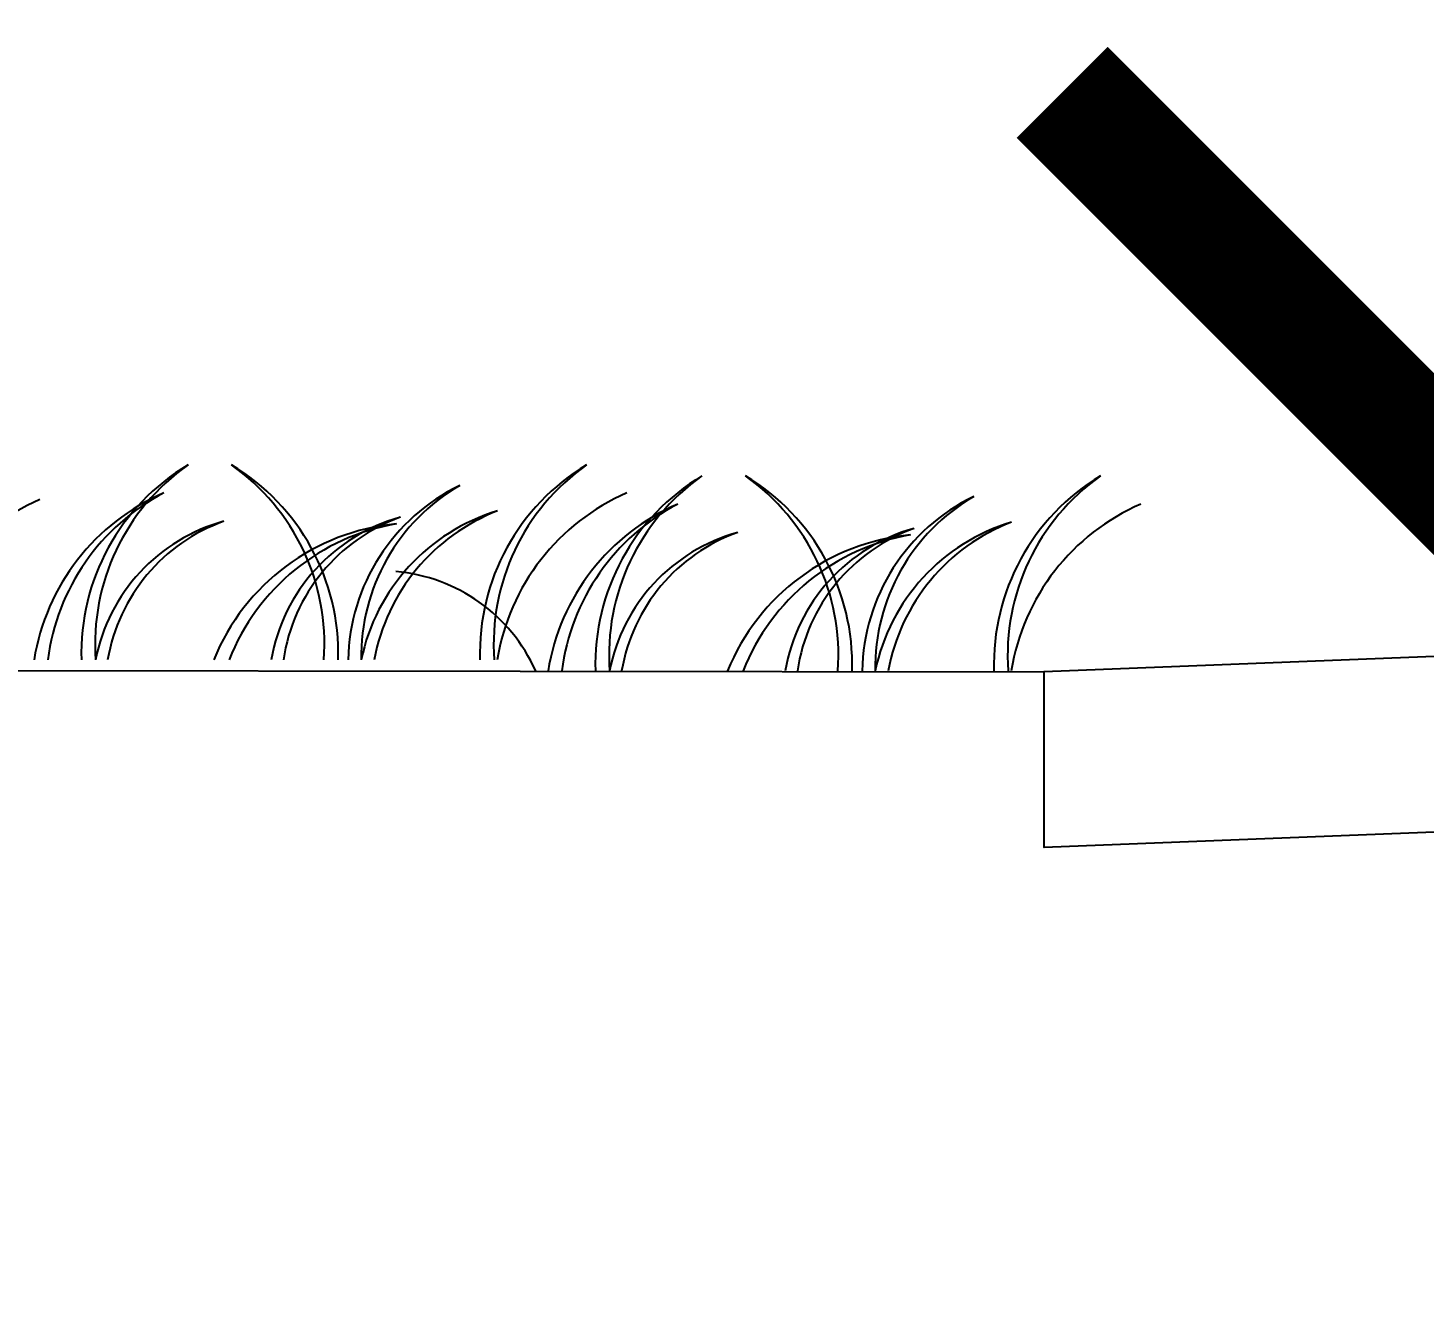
# Model space of a CAD drawing. Header units: millimetres. Extents: x 3633 to 4629, y 3430 to 3787.
# Drawn here: x 4081.99 to 4089.96, y 3707.36 to 3714.66 of the extents above; entities that cross this region are included whole.
import ezdxf

# ---------------------------------------------------------------- set-up
doc = ezdxf.new("R2010")
doc.units = ezdxf.units.MM
doc.layers.add('det1', color=7, linetype='Continuous', true_color=0x000000)
doc.layers.add('tx1', color=179, linetype='Continuous', lineweight=25)
doc.styles.add('СПДС', font='isocpeur.ttf')
doc.dimstyles.new('СПДС', dxfattribs={"dimtxt": 1.25, "dimasz": 0.75, "dimexe": 0.3, "dimexo": 0.2, "dimgap": 0.3, "dimtad": 1, "dimrnd": 0.05, "dimzin": 1, "dimtxsty": 'СПДС', "dimblk": 'ARCHTICK', "dimcen": 0.6, "dimclrd": 7, "dimclre": 7, "dimclrt": 7, "dimazin": 0, "dimtfac": 1, "dimtmove": 1, "dimatfit": 3, "dimldrblk": 'OBLIQUE', "dimfxl": 1, "dimlwd": -1, "dimlwe": -1, "dimarcsym": 0})

# ---------------------------------------------------------------- blocks, each defined once
blk = doc.blocks.new('_ArchTick')
at = {"color": 0, "linetype": 'ByBlock', "const_width": 0.15}
blk.add_lwpolyline([(-0.5, -0.5), (0.5, 0.5)], dxfattribs=at)
blk = doc.blocks.new('*D228')
at = {"color": 7, "transparency": 16777216}
for p, q in [((4108.7894, 3710.588), (4108.7894, 3693.1584)), ((4087.8074, 3698.6176), (4087.8074, 3693.1584)), ((4087.8074, 3693.7584), (4108.7894, 3693.7584))]:
    blk.add_line(p, q, dxfattribs=at)
at = {"layer": 'Defpoints', "color": 0, "transparency": 16777216}
for p in [(4108.7894, 3710.988), (4087.8074, 3699.0176), (4108.7894, 3693.7584)]:
    blk.add_point(p, dxfattribs=at)
at = {"color": 7, "transparency": 16777216, "xscale": 1.5, "yscale": 1.5, "zscale": 1.5, "rotation": 180}
blk.add_blockref('_ArchTick', (4087.8074, 3693.7584), dxfattribs=at)
at = {"color": 7, "transparency": 16777216, "xscale": 1.5, "yscale": 1.5, "zscale": 1.5}
blk.add_blockref('_ArchTick', (4108.7894, 3693.7584), dxfattribs=at)
at = {"color": 7, "transparency": 16777216, "insert": (4098.2984, 3695.8584), "char_height": 2.5, "attachment_point": 5, "style": 'СПДС'}
blk.add_mtext('4,20', dxfattribs=at)
blk = doc.blocks.new('_Oblique')
at = {"color": 0, "linetype": 'ByBlock', "lineweight": -2}
blk.add_line((-0.5, -0.5), (0.5, 0.5), dxfattribs=at)
blk = doc.blocks.new('*U81')
at = {"layer": 'det1', "ltscale": 0.5}
blk.add_lwpolyline([(1209.7, 47.6), (1209.7, -152.4), (-2985.1, -317.4), (-2985.1, -116.3), (1209.7, 48.4)], dxfattribs=at)

msp = doc.modelspace()

# ---------------------------------------------------------------- linework, layer by layer
at = {"color": 0}
msp.add_line((4067.6429, 3711.0184), (4087.7894, 3710.9875), dxfattribs=at)
for centre, radius, start, end in [((4083.5466, 3711.0946), 1.2532, 120.91532, 181.7436), ((4083.6251, 3711.1457), 1.2532, 125.19754, 184.08204), ((4082.5072, 3711.0946), 1.2532, 358.2564, 59.08468), ((4082.4288, 3711.1457), 1.2532, 355.91796, 54.80246), ((4085.8224, 3711.0946), 1.2532, 120.91532, 181.7436), ((4085.9009, 3711.1457), 1.2532, 125.19754, 184.08204), ((4086.4812, 3711.0312), 1.2532, 120.91532, 181.7436), ((4086.5597, 3711.0823), 1.2532, 125.19754, 184.08204), ((4085.4418, 3711.0312), 1.2532, 358.2564, 59.08468), ((4085.3633, 3711.0823), 1.2532, 355.91796, 54.80246), ((4088.757, 3711.0312), 1.2532, 120.91532, 181.7436), ((4088.8355, 3711.0823), 1.2532, 125.19754, 184.08204), ((4083.2615, 3710.8589), 1.2532, 113.37164, 170.93), ((4083.346, 3710.8993), 1.2532, 117.65386, 172.79282), ((4084.9447, 3711.036), 1.1279, 115.70682, 178.95931), ((4085.0192, 3711.0754), 1.1279, 119.98904, 180.95928), ((4085.9062, 3710.8589), 1.2532, 113.37164, 170.93), ((4082.5542, 3710.8208), 1.2532, 113.37164, 170.93), ((4086.1961, 3710.7955), 1.2532, 113.37164, 170.93), ((4086.2806, 3710.8359), 1.2532, 117.65386, 172.79282), ((4087.8793, 3710.9726), 1.1279, 115.70682, 178.95931), ((4087.9538, 3711.012), 1.1279, 119.98904, 180.95928), ((4088.8408, 3710.7955), 1.2532, 113.37164, 170.93), ((4083.379, 3710.8618), 1.0226, 105.37875, 169.02323), ((4083.4518, 3710.8848), 1.0226, 109.66097, 170.33326), ((4084.3862, 3710.8841), 1.0226, 105.37875, 170.29766), ((4084.459, 3710.9071), 1.0226, 109.66097, 171.60273), ((4084.9957, 3710.8268), 1.1279, 106.7576, 168.24844), ((4085.0755, 3710.8541), 1.1279, 111.03982, 169.66132), ((4084.2105, 3710.5853), 1.2532, 95.3506, 157.91619), ((4084.3033, 3710.5975), 1.2532, 99.63282, 158.51732), ((4086.3136, 3710.7984), 1.0226, 105.37875, 169.02323), ((4086.3864, 3710.8214), 1.0226, 109.66097, 170.33326), ((4087.145, 3710.5219), 1.2532, 95.3506, 157.91619), ((4087.2379, 3710.5341), 1.2532, 99.63282, 158.51732), ((4087.3207, 3710.8208), 1.0226, 105.37875, 170.29766), ((4087.3936, 3710.8438), 1.0226, 109.66097, 171.60273), ((4087.9303, 3710.7634), 1.1279, 106.7576, 168.24844), ((4088.0101, 3710.7907), 1.1279, 111.03982, 169.66132), ((4084.0061, 3710.5971), 0.9668, 24.1831, 85.0409)]:
    msp.add_arc(centre, radius, start, end, dxfattribs=at)
at = {"layer": 'tx1', "color": 0, "linetype": 'Continuous', "lineweight": 15, "ltscale": 200, "const_width": 0.7343}
msp.add_lwpolyline([(4087.894, 3714.2964), (4090.5718, 3711.6186), (4093.2495, 3714.2964)], dxfattribs=at)

# ---------------------------------------------------------------- block references
at = {"color": 0, "xscale": 0.005, "yscale": 0.005, "zscale": 0.005}
msp.add_blockref('*U81', (4102.7163, 3711.5719), dxfattribs=at)

# ---------------------------------------------------------------- dimensions: what is measured, and where the dimension line sits
at = {"color": 0}
dim = msp.add_linear_dim(base=(4108.7894, 3693.7584), p1=(4087.8074, 3699.0176), p2=(4108.7894, 3710.988), angle=180, dimstyle='СПДС', override={"dimscale": 2, "dimlfac": 0.2}, dxfattribs=at)
dim.commit()
dim.dimension.update_dxf_attribs({"geometry": '*D228', "text_midpoint": (4098.2984, 3695.8584)})

doc.saveas('drawing.dxf')
